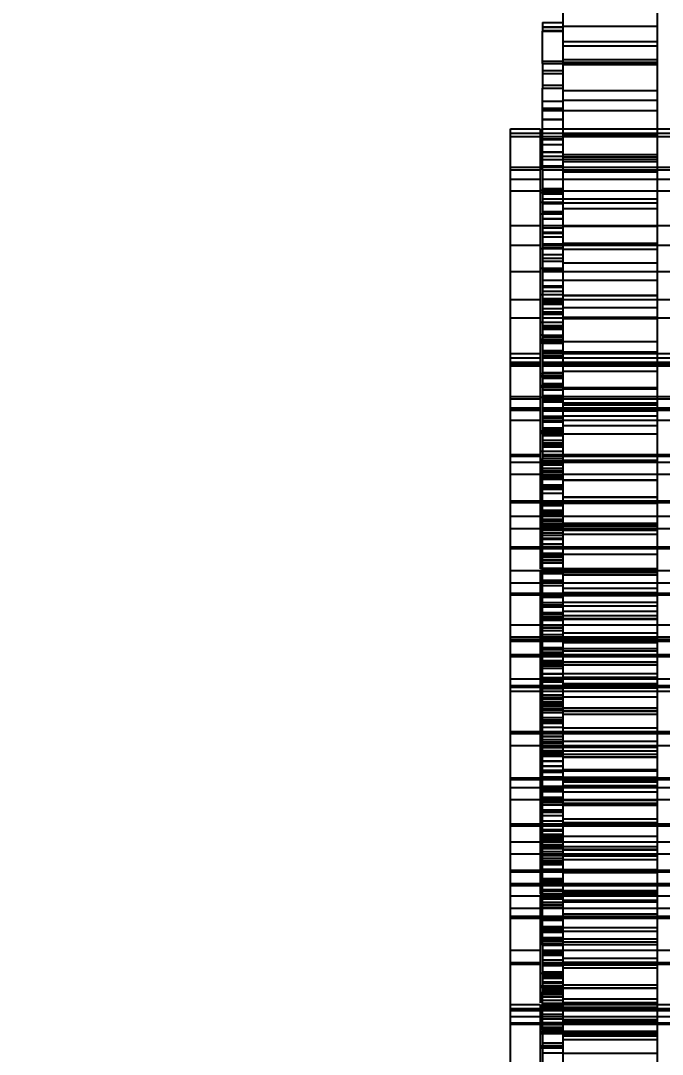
# Model space of a CAD drawing. Header units: metres. Extents: x 0 to 63075, y 0 to 44550.
# Drawn here: x 39104.87 to 39115.19, y 16368.1 to 16384.73 of the extents above; entities that cross this region are included whole.
import ezdxf

# ---------------------------------------------------------------- set-up
doc = ezdxf.new("R2010")
doc.units = ezdxf.units.M
doc.header["$LTSCALE"] = 75
doc.linetypes.add('HIDDEN2', pattern=[4.7625, 3.175, -1.5875])
doc.layers.add('SDM', color=7, linetype='Continuous')
doc.layers.add('ST1', color=7, linetype='HIDDEN2')
doc.styles.add('ROMANS', font='ROMANS.SHX')
doc.dimstyles.new('75___1-75', dxfattribs={"dimscale": 75, "dimtxt": 2.5, "dimasz": 2, "dimexe": 1.5, "dimexo": 1, "dimgap": 0.5, "dimtad": 1, "dimdec": 0, "dimzin": 12, "dimtxsty": 'ROMANS', "dimcen": 0, "dimclrd": 256, "dimclre": 256, "dimclrt": 3, "dimazin": 3, "dimtfac": 1, "dimtdec": 0, "dimtmove": 0, "dimatfit": 0, "dimfxl": 1, "dimlwd": -1, "dimlwe": -1, "dimarcsym": 0})

# ---------------------------------------------------------------- blocks, each defined once
blk = doc.blocks.new('*D36')
at = {"layer": 'Defpoints', "color": 0, "transparency": 16777216}
for p in [(35489.466, 16728.439), (39220.756, 16728.439), (39078.518, 16285.374)]:
    blk.add_point(p, dxfattribs=at)
at = {"layer": 'SDM', "transparency": 16777216}
for p, q in [((35489.466, 16878.439), (35489.466, 17585.582)), ((39145.756, 16728.439), (35376.966, 16728.439)), ((35489.466, 16285.374), (35489.466, 16728.439)), ((39003.518, 16285.374), (35376.966, 16285.374)), ((35489.466, 16135.374), (35489.466, 15985.374))]:
    blk.add_line(p, q, dxfattribs=at)
for points in [[(35464.466, 16878.439), (35514.466, 16878.439), (35489.466, 16728.439)], [(35464.466, 16135.374), (35514.466, 16135.374), (35489.466, 16285.374)]]:
    blk.add_solid(points, dxfattribs=at)
at = {"layer": 'SDM', "color": 3, "transparency": 16777216, "insert": (35358.216, 17307.01), "char_height": 187.5, "attachment_point": 5, "rotation": 90, "style": 'ROMANS'}
blk.add_mtext('443', dxfattribs=at)
blk = doc.blocks.new('A$C542b401d')
at = {"layer": 'ST1'}
for p, q in [((308.637, 1443.914), (308.637, 1449.942)), ((310.157, 1443.914), (310.157, 1449.942)), ((308.637, 1444.492), (310.157, 1444.492)), ((310.489, 1444.557), (310.157, 1444.557)), ((310.489, 1444.488), (310.157, 1444.488)), ((310.489, 1444.482), (310.157, 1444.482)), ((310.489, 1444.557), (310.489, 1444.431)), ((310.489, 1444.431), (310.157, 1444.431)), ((310.489, 1444.422), (310.157, 1444.422)), ((310.489, 1444.431), (310.489, 1444.422)), ((310.489, 1443.899), (310.489, 1444.422)), ((310.157, 1444.253), (308.637, 1444.253)), ((310.157, 1444.182), (308.637, 1444.182)), ((308.637, 1434.456), (308.637, 1443.959)), ((308.637, 1443.959), (310.157, 1443.959)), ((310.157, 1434.456), (310.157, 1443.959)), ((310.489, 1443.938), (310.157, 1443.938)), ((308.637, 1443.914), (310.157, 1443.914)), ((310.157, 1443.901), (308.637, 1443.901)), ((310.157, 1443.886), (308.637, 1443.886)), ((310.157, 1443.882), (308.637, 1443.882)), ((310.489, 1443.899), (310.157, 1443.899)), ((310.157, 1443.78), (310.489, 1443.78)), ((310.489, 1443.899), (310.489, 1443.501)), ((310.489, 1443.739), (310.157, 1443.739)), ((310.157, 1443.465), (308.637, 1443.465)), ((310.489, 1443.55), (310.157, 1443.55)), ((310.489, 1443.501), (310.157, 1443.501)), ((310.489, 1442.192), (310.489, 1443.501)), ((310.157, 1443.31), (308.637, 1443.31)), ((310.157, 1443.289), (310.489, 1443.289)), ((310.157, 1443.143), (308.637, 1443.143)), ((308.637, 1443.136), (310.157, 1443.136)), ((310.489, 1443.181), (310.157, 1443.181)), ((310.157, 1443.148), (310.489, 1443.148)), ((310.489, 1443.145), (310.157, 1443.145)), ((310.489, 1443.003), (310.157, 1443.003)), ((310.489, 1442.997), (310.157, 1442.997)), ((310.157, 1442.85), (295.658, 1442.85)), ((310.157, 1442.781), (295.658, 1442.781)), ((310.489, 1442.85), (308.637, 1442.85)), ((310.489, 1442.781), (308.637, 1442.781)), ((310.526, 1442.85), (310.526, 1442.724)), ((311, 1442.85), (310.526, 1442.85)), ((311, 1442.781), (310.526, 1442.781)), ((311, 1442.724), (311, 1442.85)), ((310.157, 1442.724), (295.658, 1442.724)), ((310.157, 1442.768), (308.637, 1442.768)), ((308.637, 1442.748), (310.157, 1442.748)), ((310.489, 1442.724), (308.637, 1442.724)), ((310.489, 1442.686), (310.157, 1442.686)), ((310.489, 1442.678), (310.157, 1442.678)), ((310.526, 1442.724), (310.526, 1442.192)), ((311, 1442.724), (310.526, 1442.724)), ((311, 1442.192), (311, 1442.724)), ((310.489, 1442.598), (310.157, 1442.598)), ((310.489, 1442.481), (310.157, 1442.481)), ((310.489, 1442.474), (310.157, 1442.474)), ((310.526, 1442.481), (310.489, 1442.481)), ((310.157, 1442.438), (308.637, 1442.438)), ((310.157, 1442.401), (308.637, 1442.401)), ((310.157, 1442.397), (308.637, 1442.397)), ((310.157, 1442.36), (308.637, 1442.36)), ((310.157, 1442.326), (308.637, 1442.326)), ((310.526, 1442.412), (310.157, 1442.412)), ((310.526, 1442.355), (310.157, 1442.355)), ((310.157, 1442.231), (295.658, 1442.231)), ((310.157, 1442.192), (295.658, 1442.192)), ((310.489, 1442.231), (308.637, 1442.231)), ((310.157, 1442.192), (308.637, 1442.192)), ((310.157, 1442.157), (308.637, 1442.157)), ((310.489, 1442.254), (310.157, 1442.254)), ((310.489, 1442.192), (310.157, 1442.192)), ((310.489, 1442.192), (310.489, 1441.171)), ((311, 1442.231), (310.526, 1442.231)), ((310.526, 1442.192), (310.526, 1438.502)), ((311, 1442.192), (310.526, 1442.192)), ((311, 1441.484), (311, 1442.192)), ((310.157, 1442.038), (295.658, 1442.038)), ((310.489, 1442.038), (308.637, 1442.038)), ((311, 1442.038), (310.526, 1442.038)), ((310.157, 1441.851), (295.658, 1441.851)), ((310.489, 1441.851), (308.637, 1441.851)), ((310.489, 1441.89), (310.157, 1441.89)), ((310.526, 1441.862), (310.157, 1441.862)), ((310.526, 1441.823), (310.157, 1441.823)), ((310.489, 1441.806), (310.157, 1441.806)), ((310.157, 1441.804), (310.489, 1441.804)), ((311, 1441.851), (310.526, 1441.851)), ((310.157, 1441.721), (308.637, 1441.721)), ((310.157, 1441.658), (308.637, 1441.658)), ((308.637, 1441.651), (310.157, 1441.651)), ((310.489, 1441.724), (310.157, 1441.724)), ((310.526, 1441.669), (310.157, 1441.669)), ((310.489, 1441.65), (310.157, 1441.65)), ((310.157, 1441.566), (308.637, 1441.566)), ((310.489, 1441.518), (310.157, 1441.518)), ((310.489, 1441.512), (310.157, 1441.512)), ((310.526, 1441.482), (310.157, 1441.482)), ((311, 1438.502), (311, 1441.484)), ((310.157, 1441.296), (295.658, 1441.296)), ((310.489, 1441.296), (308.637, 1441.296)), ((310.157, 1441.283), (308.637, 1441.283)), ((310.157, 1441.404), (310.489, 1441.404)), ((310.489, 1441.403), (310.157, 1441.403)), ((311, 1441.296), (310.526, 1441.296)), ((310.489, 1441.257), (310.157, 1441.257)), ((310.157, 1441.182), (310.489, 1441.182)), ((310.489, 1441.176), (310.157, 1441.176)), ((310.489, 1441.171), (310.157, 1441.171)), ((310.489, 1441.113), (310.157, 1441.113)), ((310.489, 1441.176), (310.489, 1437.55)), ((310.157, 1440.979), (295.658, 1440.979)), ((308.637, 1441.004), (310.157, 1441.004)), ((310.489, 1440.979), (308.637, 1440.979)), ((310.489, 1441), (310.157, 1441)), ((310.489, 1440.989), (310.157, 1440.989)), ((311, 1440.979), (310.526, 1440.979)), ((310.157, 1440.916), (308.637, 1440.916)), ((310.157, 1440.912), (308.637, 1440.912)), ((310.489, 1440.942), (310.157, 1440.942)), ((310.489, 1440.934), (310.157, 1440.934)), ((310.526, 1440.927), (310.157, 1440.927)), ((310.489, 1440.828), (310.157, 1440.828)), ((310.157, 1440.694), (308.637, 1440.694)), ((310.489, 1440.769), (310.157, 1440.769)), ((310.157, 1440.714), (310.489, 1440.714)), ((310.157, 1440.553), (295.658, 1440.553)), ((310.489, 1440.553), (308.637, 1440.553)), ((310.526, 1440.61), (310.157, 1440.61)), ((310.157, 1440.581), (310.489, 1440.581)), ((311, 1440.553), (310.526, 1440.553)), ((310.157, 1440.413), (308.637, 1440.413)), ((310.489, 1440.415), (310.157, 1440.415)), ((310.157, 1440.319), (310.489, 1440.319)), ((310.489, 1440.304), (310.157, 1440.304)), ((310.157, 1440.173), (308.637, 1440.173)), ((308.637, 1440.166), (310.157, 1440.166)), ((310.489, 1440.239), (310.157, 1440.239)), ((310.526, 1440.184), (310.157, 1440.184)), ((310.489, 1440.12), (310.157, 1440.12)), ((310.157, 1440.107), (295.658, 1440.107)), ((310.489, 1440.107), (308.637, 1440.107)), ((310.157, 1439.977), (308.637, 1439.977)), ((310.489, 1440.083), (310.157, 1440.083)), ((310.489, 1440.062), (310.157, 1440.062)), ((310.489, 1440.046), (310.157, 1440.046)), ((310.489, 1440.033), (310.157, 1440.033)), ((310.489, 1440.027), (310.157, 1440.027)), ((310.489, 1439.958), (310.157, 1439.958)), ((311, 1440.107), (310.526, 1440.107)), ((310.157, 1439.811), (295.658, 1439.811)), ((310.157, 1439.822), (308.637, 1439.822)), ((310.489, 1439.811), (308.637, 1439.811)), ((310.157, 1439.798), (308.637, 1439.798)), ((310.489, 1439.906), (310.157, 1439.906)), ((310.489, 1439.885), (310.157, 1439.885)), ((310.489, 1439.867), (310.157, 1439.867)), ((311, 1439.811), (310.526, 1439.811)), ((310.526, 1439.738), (310.157, 1439.738)), ((310.489, 1439.686), (310.157, 1439.686)), ((310.157, 1439.66), (310.489, 1439.66)), ((310.489, 1439.659), (310.157, 1439.659)), ((310.489, 1439.651), (310.157, 1439.651)), ((310.489, 1439.628), (310.157, 1439.628)), ((310.489, 1439.529), (310.157, 1439.529)), ((310.489, 1439.527), (310.157, 1439.527)), ((310.489, 1439.513), (310.157, 1439.513)), ((310.489, 1439.504), (310.157, 1439.504)), ((310.157, 1439.46), (310.526, 1439.46)), ((310.489, 1439.529), (310.526, 1439.529)), ((310.157, 1439.431), (308.637, 1439.431)), ((310.157, 1439.427), (308.637, 1439.427)), ((310.526, 1439.442), (310.157, 1439.442)), ((310.489, 1439.405), (310.157, 1439.405)), ((310.157, 1439.403), (310.526, 1439.403)), ((310.489, 1439.284), (310.157, 1439.284)), ((310.157, 1439.235), (295.658, 1439.235)), ((295.658, 1439.16), (310.157, 1439.16)), ((308.637, 1439.259), (310.157, 1439.259)), ((310.489, 1439.235), (308.637, 1439.235)), ((308.637, 1439.16), (310.489, 1439.16)), ((310.489, 1439.256), (310.157, 1439.256)), ((310.489, 1439.235), (310.157, 1439.235)), ((310.157, 1439.229), (310.489, 1439.229)), ((310.489, 1439.198), (310.157, 1439.198)), ((310.489, 1439.19), (310.157, 1439.19)), ((311, 1439.235), (310.526, 1439.235)), ((310.526, 1439.16), (311, 1439.16)), ((295.658, 1439.091), (310.157, 1439.091)), ((310.157, 1439.068), (295.658, 1439.068)), ((295.658, 1439.034), (310.157, 1439.034)), ((308.637, 1439.091), (310.489, 1439.091)), ((310.489, 1439.068), (308.637, 1439.068)), ((308.637, 1439.034), (310.489, 1439.034)), ((310.157, 1438.95), (308.637, 1438.95)), ((310.526, 1439.091), (311, 1439.091)), ((311, 1439.068), (310.526, 1439.068)), ((310.526, 1439.034), (311, 1439.034)), ((310.489, 1438.93), (310.157, 1438.93)), ((310.157, 1438.91), (310.526, 1438.91)), ((310.157, 1438.871), (310.526, 1438.871)), ((310.526, 1438.866), (310.157, 1438.866)), ((310.157, 1438.837), (310.489, 1438.837)), ((310.157, 1438.834), (310.489, 1438.834)), ((310.157, 1438.688), (308.637, 1438.688)), ((308.637, 1438.681), (310.157, 1438.681)), ((310.157, 1438.668), (308.637, 1438.668)), ((310.489, 1438.754), (310.157, 1438.754)), ((310.157, 1438.717), (310.526, 1438.717)), ((310.526, 1438.699), (310.157, 1438.699)), ((310.489, 1438.691), (310.157, 1438.691)), ((310.489, 1438.653), (310.157, 1438.653)), ((295.658, 1438.541), (310.157, 1438.541)), ((295.658, 1438.502), (310.157, 1438.502)), ((308.637, 1438.541), (310.489, 1438.541)), ((308.637, 1438.502), (310.489, 1438.502)), ((310.489, 1438.559), (310.157, 1438.559)), ((310.489, 1438.548), (310.157, 1438.548)), ((310.489, 1438.542), (310.157, 1438.542)), ((310.157, 1438.53), (310.526, 1438.53)), ((310.489, 1438.473), (310.157, 1438.473)), ((310.489, 1438.458), (310.157, 1438.458)), ((310.526, 1438.541), (311, 1438.541)), ((310.526, 1438.502), (310.526, 1438.363)), ((310.526, 1438.502), (311, 1438.502)), ((311, 1438.363), (311, 1438.502)), ((310.157, 1438.363), (295.658, 1438.363)), ((295.658, 1438.348), (310.157, 1438.348)), ((310.157, 1438.326), (295.658, 1438.326)), ((310.157, 1438.443), (308.637, 1438.443)), ((310.157, 1438.413), (308.637, 1438.413)), ((310.489, 1438.363), (308.637, 1438.363)), ((308.637, 1438.348), (310.489, 1438.348)), ((310.489, 1438.326), (308.637, 1438.326)), ((310.157, 1438.313), (308.637, 1438.313)), ((310.489, 1438.317), (310.157, 1438.317)), ((310.489, 1438.312), (310.157, 1438.312)), ((310.526, 1438.363), (310.526, 1437.491)), ((311, 1438.363), (310.526, 1438.363)), ((310.526, 1438.348), (311, 1438.348)), ((311, 1438.326), (310.526, 1438.326)), ((311, 1437.491), (311, 1438.363)), ((295.658, 1438.161), (310.157, 1438.161)), ((310.157, 1438.232), (308.637, 1438.232)), ((308.637, 1438.161), (310.489, 1438.161)), ((310.489, 1438.23), (310.157, 1438.23)), ((310.489, 1438.201), (310.157, 1438.201)), ((310.489, 1438.166), (310.157, 1438.166)), ((310.489, 1438.162), (310.157, 1438.162)), ((310.489, 1438.143), (310.157, 1438.143)), ((310.489, 1438.14), (310.157, 1438.14)), ((310.526, 1438.161), (311, 1438.161)), ((310.157, 1438.077), (308.637, 1438.077)), ((310.489, 1438.042), (310.157, 1438.042)), ((310.489, 1438.019), (310.157, 1438.019)), ((310.526, 1437.994), (310.157, 1437.994)), ((310.157, 1437.975), (310.526, 1437.975)), ((310.526, 1437.957), (310.157, 1437.957)), ((310.157, 1437.946), (308.637, 1437.946)), ((310.157, 1437.942), (308.637, 1437.942)), ((310.489, 1437.92), (310.157, 1437.92)), ((310.157, 1437.916), (310.489, 1437.916)), ((310.489, 1437.915), (310.157, 1437.915)), ((310.489, 1437.84), (310.157, 1437.84)), ((310.489, 1437.799), (310.157, 1437.799)), ((310.489, 1437.769), (310.157, 1437.769)), ((310.157, 1437.744), (310.489, 1437.744)), ((310.489, 1437.737), (310.157, 1437.737)), ((310.157, 1437.658), (310.526, 1437.658)), ((295.658, 1437.606), (310.157, 1437.606)), ((310.157, 1437.583), (295.658, 1437.583)), ((310.157, 1437.491), (295.658, 1437.491)), ((308.637, 1437.606), (310.489, 1437.606)), ((310.489, 1437.583), (308.637, 1437.583)), ((308.637, 1437.515), (310.157, 1437.515)), ((310.489, 1437.491), (308.637, 1437.491)), ((310.489, 1437.59), (310.157, 1437.59)), ((310.489, 1437.55), (310.157, 1437.55)), ((310.489, 1437.512), (310.157, 1437.512)), ((310.489, 1437.491), (310.157, 1437.491)), ((310.489, 1437.454), (310.157, 1437.454)), ((310.489, 1437.453), (310.157, 1437.453)), ((310.489, 1429.724), (310.489, 1437.55)), ((310.526, 1437.606), (311, 1437.606)), ((311, 1437.583), (310.526, 1437.583)), ((310.526, 1437.491), (310.526, 1436.619)), ((311, 1437.491), (310.526, 1437.491)), ((311, 1436.589), (311, 1437.491)), ((295.658, 1437.289), (310.157, 1437.289)), ((308.637, 1437.289), (310.489, 1437.289)), ((310.489, 1437.445), (310.157, 1437.445)), ((310.489, 1437.445), (310.157, 1437.445)), ((310.489, 1437.39), (310.157, 1437.39)), ((310.157, 1437.349), (310.489, 1437.349)), ((310.489, 1437.335), (310.157, 1437.335)), ((310.526, 1437.289), (311, 1437.289)), ((310.157, 1437.205), (308.637, 1437.205)), ((310.157, 1437.203), (308.637, 1437.203)), ((308.637, 1437.196), (310.157, 1437.196)), ((310.489, 1437.269), (310.157, 1437.269)), ((310.157, 1437.232), (310.526, 1437.232)), ((310.526, 1437.214), (310.157, 1437.214)), ((310.526, 1437.122), (310.157, 1437.122)), ((310.157, 1437.093), (310.489, 1437.093)), ((310.489, 1437.063), (310.157, 1437.063)), ((310.489, 1437.057), (310.157, 1437.057)), ((310.489, 1436.988), (310.157, 1436.988)), ((295.658, 1436.863), (310.157, 1436.863)), ((310.157, 1436.841), (295.658, 1436.841)), ((310.157, 1436.932), (308.637, 1436.932)), ((310.157, 1436.924), (308.637, 1436.924)), ((308.637, 1436.863), (310.489, 1436.863)), ((310.489, 1436.841), (308.637, 1436.841)), ((310.157, 1436.828), (308.637, 1436.828)), ((310.489, 1436.815), (310.157, 1436.815)), ((310.526, 1436.863), (311, 1436.863)), ((311, 1436.841), (310.526, 1436.841)), ((310.157, 1436.786), (310.526, 1436.786)), ((310.489, 1436.716), (310.157, 1436.716)), ((310.489, 1436.714), (310.157, 1436.714)), ((310.489, 1436.681), (310.157, 1436.681)), ((310.489, 1436.658), (310.157, 1436.658)), ((310.489, 1436.647), (310.157, 1436.647)), ((310.157, 1436.641), (310.489, 1436.641)), ((310.157, 1436.619), (295.658, 1436.619)), ((310.489, 1436.619), (308.637, 1436.619)), ((310.157, 1436.508), (308.637, 1436.508)), ((310.157, 1436.488), (308.637, 1436.488)), ((310.157, 1436.461), (308.637, 1436.461)), ((310.157, 1436.457), (308.637, 1436.457)), ((310.489, 1436.573), (310.157, 1436.573)), ((310.489, 1436.568), (310.157, 1436.568)), ((310.489, 1436.557), (310.157, 1436.557)), ((310.489, 1436.534), (310.157, 1436.534)), ((310.157, 1436.49), (310.526, 1436.49)), ((310.526, 1436.472), (310.157, 1436.472)), ((310.489, 1436.463), (310.157, 1436.463)), ((310.526, 1436.619), (310.526, 1435.773)), ((311, 1436.619), (310.526, 1436.619)), ((311, 1435.747), (311, 1436.619)), ((295.658, 1436.417), (310.157, 1436.417)), ((308.637, 1436.417), (310.489, 1436.417)), ((310.157, 1436.393), (308.637, 1436.393)), ((310.157, 1436.333), (308.637, 1436.333)), ((310.157, 1436.454), (310.489, 1436.454)), ((310.489, 1436.435), (310.157, 1436.435)), ((310.489, 1436.417), (310.157, 1436.417)), ((310.489, 1436.396), (310.157, 1436.396)), ((310.489, 1436.355), (310.157, 1436.355)), ((310.489, 1436.314), (310.157, 1436.314)), ((310.526, 1436.417), (311, 1436.417)), ((310.157, 1436.259), (310.489, 1436.259)), ((310.526, 1436.25), (310.157, 1436.25)), ((310.157, 1436.172), (310.489, 1436.172)), ((310.489, 1436.17), (310.157, 1436.17)), ((295.658, 1436.121), (310.157, 1436.121)), ((310.157, 1436.098), (295.658, 1436.098)), ((308.637, 1436.121), (310.489, 1436.121)), ((310.489, 1436.098), (308.637, 1436.098)), ((310.157, 1436.008), (308.637, 1436.008)), ((310.489, 1436.024), (310.157, 1436.024)), ((310.489, 1435.992), (310.157, 1435.992)), ((310.489, 1435.96), (310.157, 1435.96)), ((310.526, 1436.121), (311, 1436.121)), ((311, 1436.098), (310.526, 1436.098)), ((310.157, 1435.914), (310.526, 1435.914)), ((310.489, 1435.905), (310.157, 1435.905)), ((310.157, 1435.864), (310.489, 1435.864)), ((310.157, 1435.747), (295.658, 1435.747)), ((308.637, 1435.771), (310.157, 1435.771)), ((310.157, 1435.762), (308.637, 1435.762)), ((310.489, 1435.747), (308.637, 1435.747)), ((310.157, 1435.718), (308.637, 1435.718)), ((308.637, 1435.711), (310.157, 1435.711)), ((310.157, 1435.676), (308.637, 1435.676)), ((310.489, 1435.784), (310.157, 1435.784)), ((310.489, 1435.768), (310.157, 1435.768)), ((310.489, 1435.747), (310.157, 1435.747)), ((310.157, 1435.747), (310.526, 1435.747)), ((310.526, 1435.729), (310.157, 1435.729)), ((310.489, 1435.709), (310.157, 1435.709)), ((310.489, 1435.701), (310.157, 1435.701)), ((310.526, 1435.747), (310.526, 1434.875)), ((311, 1435.747), (310.526, 1435.747)), ((311, 1434.875), (311, 1435.747)), ((295.658, 1435.545), (310.157, 1435.545)), ((308.637, 1435.545), (310.489, 1435.545)), ((310.157, 1435.461), (308.637, 1435.461)), ((310.489, 1435.591), (310.157, 1435.591)), ((310.489, 1435.578), (310.157, 1435.578)), ((310.489, 1435.572), (310.157, 1435.572)), ((310.489, 1435.503), (310.157, 1435.503)), ((310.526, 1435.545), (311, 1435.545)), ((295.658, 1435.378), (310.157, 1435.378)), ((310.157, 1435.356), (295.658, 1435.356)), ((310.157, 1435.391), (308.637, 1435.391)), ((308.637, 1435.378), (310.489, 1435.378)), ((310.489, 1435.356), (308.637, 1435.356)), ((310.157, 1435.343), (308.637, 1435.343)), ((310.526, 1435.378), (310.157, 1435.378)), ((310.157, 1435.349), (310.489, 1435.349)), ((310.489, 1435.347), (310.157, 1435.347)), ((310.489, 1435.318), (310.157, 1435.318)), ((310.526, 1435.378), (311, 1435.378)), ((311, 1435.356), (310.526, 1435.356)), ((310.157, 1435.24), (308.637, 1435.24)), ((310.157, 1435.18), (308.637, 1435.18)), ((310.489, 1435.231), (310.157, 1435.231)), ((310.489, 1435.196), (310.157, 1435.196)), ((310.489, 1435.173), (310.157, 1435.173)), ((310.489, 1435.162), (310.157, 1435.162)), ((310.157, 1435.156), (310.489, 1435.156)), ((308.637, 1435.085), (310.157, 1435.085)), ((310.157, 1435.023), (308.637, 1435.023)), ((308.637, 1435.016), (310.157, 1435.016)), ((310.157, 1434.976), (308.637, 1434.976)), ((310.157, 1434.972), (308.637, 1434.972)), ((310.489, 1435.072), (310.157, 1435.072)), ((310.489, 1435.071), (310.157, 1435.071)), ((310.489, 1435.049), (310.157, 1435.049)), ((310.157, 1435.042), (310.526, 1435.042)), ((310.157, 1435.005), (310.526, 1435.005)), ((310.526, 1434.987), (310.157, 1434.987)), ((310.489, 1434.969), (310.157, 1434.969)), ((310.157, 1434.875), (295.658, 1434.875)), ((308.637, 1434.959), (310.157, 1434.959)), ((310.489, 1434.875), (308.637, 1434.875)), ((310.489, 1434.95), (310.157, 1434.95)), ((310.489, 1434.87), (310.157, 1434.87)), ((310.489, 1434.829), (310.157, 1434.829)), ((310.489, 1434.829), (310.157, 1434.829)), ((310.489, 1434.824), (310.157, 1434.824)), ((310.526, 1434.875), (310.526, 1434.366)), ((311, 1434.875), (310.526, 1434.875)), ((311, 1434.361), (311, 1434.875)), ((295.658, 1434.673), (310.157, 1434.673)), ((295.658, 1434.636), (310.157, 1434.636)), ((310.157, 1434.744), (308.637, 1434.744)), ((308.637, 1434.673), (310.489, 1434.673)), ((310.157, 1434.649), (308.637, 1434.649)), ((308.637, 1434.636), (310.489, 1434.636)), ((310.157, 1434.774), (310.489, 1434.774)), ((310.489, 1434.719), (310.157, 1434.719)), ((310.157, 1434.71), (310.489, 1434.71)), ((310.489, 1434.673), (310.157, 1434.673)), ((310.489, 1434.652), (310.157, 1434.652)), ((310.526, 1434.673), (311, 1434.673)), ((310.526, 1434.636), (311, 1434.636)), ((310.157, 1434.613), (295.658, 1434.613)), ((310.489, 1434.613), (308.637, 1434.613)), ((310.157, 1434.589), (308.637, 1434.589)), ((310.157, 1434.494), (308.637, 1434.494)), ((310.526, 1434.506), (310.157, 1434.506)), ((310.489, 1434.475), (310.157, 1434.475)), ((311, 1434.613), (310.526, 1434.613)), ((310.157, 1434.396), (295.658, 1434.396)), ((310.157, 1434.366), (295.658, 1434.366)), ((310.157, 1434.456), (308.637, 1434.456)), ((308.637, 1430.542), (308.637, 1434.456)), ((310.489, 1434.396), (308.637, 1434.396)), ((310.489, 1434.366), (308.637, 1434.366)), ((310.157, 1430.542), (310.157, 1434.456)), ((310.157, 1434.427), (310.489, 1434.427)), ((310.489, 1434.426), (310.157, 1434.426)), ((310.489, 1434.42), (310.157, 1434.42)), ((310.157, 1434.379), (310.489, 1434.379)), ((310.489, 1434.299), (310.157, 1434.299)), ((311, 1434.396), (310.526, 1434.396)), ((310.526, 1434.366), (310.526, 1430.676)), ((311, 1434.366), (310.526, 1434.366)), ((311, 1433.658), (311, 1434.366)), ((310.157, 1434.277), (308.637, 1434.277)), ((308.637, 1434.273), (310.157, 1434.273)), ((310.157, 1434.233), (308.637, 1434.233)), ((308.637, 1434.226), (310.157, 1434.226)), ((310.489, 1434.28), (310.157, 1434.28)), ((310.157, 1434.262), (310.526, 1434.262)), ((310.489, 1434.248), (310.157, 1434.248)), ((310.489, 1434.246), (310.157, 1434.246)), ((310.526, 1434.244), (310.157, 1434.244)), ((310.489, 1434.215), (310.157, 1434.215)), ((310.157, 1434.17), (310.526, 1434.17)), ((310.157, 1434.002), (295.658, 1434.002)), ((308.637, 1434.086), (310.157, 1434.086)), ((308.637, 1434.027), (310.157, 1434.027)), ((310.489, 1434.002), (308.637, 1434.002)), ((310.489, 1434.093), (310.157, 1434.093)), ((310.489, 1434.087), (310.157, 1434.087)), ((310.526, 1434.027), (310.157, 1434.027)), ((310.489, 1434.023), (310.157, 1434.023)), ((310.489, 1434.018), (310.157, 1434.018)), ((310.489, 1434.002), (310.157, 1434.002)), ((310.526, 1433.997), (310.157, 1433.997)), ((310.489, 1433.965), (310.157, 1433.965)), ((311, 1434.002), (310.526, 1434.002)), ((295.658, 1433.893), (310.157, 1433.893)), ((310.157, 1433.871), (295.658, 1433.871)), ((295.658, 1433.801), (310.157, 1433.801)), ((310.157, 1433.932), (308.637, 1433.932)), ((310.157, 1433.906), (308.637, 1433.906)), ((308.637, 1433.893), (310.489, 1433.893)), ((310.489, 1433.871), (308.637, 1433.871)), ((310.157, 1433.858), (308.637, 1433.858)), ((308.637, 1433.801), (310.489, 1433.801)), ((310.489, 1433.957), (310.157, 1433.957)), ((310.489, 1433.847), (310.157, 1433.847)), ((310.526, 1433.893), (311, 1433.893)), ((311, 1433.871), (310.526, 1433.871)), ((310.526, 1433.801), (311, 1433.801)), ((310.157, 1433.717), (308.637, 1433.717)), ((310.489, 1433.746), (310.157, 1433.746)), ((310.489, 1433.711), (310.157, 1433.711)), ((310.489, 1433.688), (310.157, 1433.688)), ((310.489, 1433.677), (310.157, 1433.677)), ((310.157, 1433.671), (310.489, 1433.671)), ((310.526, 1433.633), (310.157, 1433.633)), ((311, 1430.676), (311, 1433.658)), ((310.157, 1433.538), (308.637, 1433.538)), ((308.637, 1433.531), (310.157, 1433.531)), ((310.157, 1433.495), (308.637, 1433.495)), ((310.157, 1433.491), (308.637, 1433.491)), ((310.157, 1433.487), (308.637, 1433.487)), ((310.157, 1433.604), (310.489, 1433.604)), ((310.489, 1433.587), (310.157, 1433.587)), ((310.489, 1433.564), (310.157, 1433.564)), ((310.157, 1433.52), (310.526, 1433.52)), ((310.526, 1433.502), (310.157, 1433.502)), ((310.489, 1433.465), (310.157, 1433.465)), ((310.157, 1433.436), (308.637, 1433.436)), ((310.489, 1433.385), (310.157, 1433.385)), ((310.489, 1433.344), (310.157, 1433.344)), ((310.489, 1433.327), (310.157, 1433.327)), ((310.157, 1433.298), (310.526, 1433.298)), ((295.658, 1433.151), (310.157, 1433.151)), ((308.637, 1433.214), (310.157, 1433.214)), ((308.637, 1433.151), (310.489, 1433.151)), ((310.157, 1433.289), (310.489, 1433.289)), ((310.489, 1433.225), (310.157, 1433.225)), ((310.526, 1433.151), (311, 1433.151)), ((310.157, 1433.13), (295.658, 1433.13)), ((310.157, 1433.128), (295.658, 1433.128)), ((310.489, 1433.13), (308.637, 1433.13)), ((310.489, 1433.128), (308.637, 1433.128)), ((310.157, 1433), (308.637, 1433)), ((310.489, 1433.085), (310.157, 1433.085)), ((310.489, 1433.079), (310.157, 1433.079)), ((310.489, 1433.03), (310.157, 1433.03)), ((310.489, 1432.99), (310.157, 1432.99)), ((310.489, 1432.974), (310.157, 1432.974)), ((310.157, 1432.966), (310.489, 1432.966)), ((311, 1433.13), (310.526, 1433.13)), ((311, 1433.128), (310.526, 1433.128)), ((295.658, 1432.929), (310.157, 1432.929)), ((308.637, 1432.929), (310.489, 1432.929)), ((310.157, 1432.904), (308.637, 1432.904)), ((310.157, 1432.845), (308.637, 1432.845)), ((310.489, 1432.935), (310.157, 1432.935)), ((310.489, 1432.929), (310.157, 1432.929)), ((310.489, 1432.908), (310.157, 1432.908)), ((310.157, 1432.894), (310.489, 1432.894)), ((310.489, 1432.854), (310.157, 1432.854)), ((310.489, 1432.822), (310.157, 1432.822)), ((310.489, 1432.814), (310.157, 1432.814)), ((310.526, 1432.929), (311, 1432.929)), ((310.157, 1432.792), (308.637, 1432.792)), ((308.637, 1432.788), (310.157, 1432.788)), ((310.157, 1432.748), (308.637, 1432.748)), ((308.637, 1432.741), (310.157, 1432.741)), ((310.157, 1432.777), (310.526, 1432.777)), ((310.526, 1432.761), (310.157, 1432.761)), ((310.526, 1432.759), (310.157, 1432.759)), ((310.157, 1432.683), (310.489, 1432.683)), ((310.489, 1432.682), (310.157, 1432.682)), ((310.157, 1432.548), (308.637, 1432.548)), ((310.157, 1432.526), (308.637, 1432.526)), ((310.489, 1432.608), (310.157, 1432.608)), ((310.489, 1432.602), (310.157, 1432.602)), ((310.489, 1432.536), (310.157, 1432.536)), ((310.489, 1432.533), (310.157, 1432.533)), ((310.489, 1432.504), (310.157, 1432.504)), ((295.658, 1432.408), (310.157, 1432.408)), ((310.157, 1432.386), (295.658, 1432.386)), ((310.157, 1432.421), (308.637, 1432.421)), ((308.637, 1432.408), (310.489, 1432.408)), ((310.489, 1432.386), (308.637, 1432.386)), ((310.157, 1432.373), (308.637, 1432.373)), ((308.637, 1432.342), (310.157, 1432.342)), ((310.157, 1432.426), (310.526, 1432.426)), ((310.526, 1432.408), (311, 1432.408)), ((311, 1432.386), (310.526, 1432.386)), ((310.157, 1432.258), (295.658, 1432.258)), ((308.637, 1432.283), (310.157, 1432.283)), ((310.489, 1432.258), (308.637, 1432.258)), ((310.157, 1432.187), (308.637, 1432.187)), ((310.489, 1432.279), (310.157, 1432.279)), ((310.489, 1432.261), (310.157, 1432.261)), ((310.489, 1432.258), (310.157, 1432.258)), ((310.489, 1432.226), (310.157, 1432.226)), ((310.489, 1432.221), (310.157, 1432.221)), ((310.489, 1432.213), (310.157, 1432.213)), ((310.489, 1432.203), (310.157, 1432.203)), ((310.489, 1432.192), (310.157, 1432.192)), ((310.157, 1432.186), (310.489, 1432.186)), ((311, 1432.258), (310.526, 1432.258)), ((295.658, 1432.057), (310.157, 1432.057)), ((308.637, 1432.057), (310.489, 1432.057)), ((310.157, 1432.053), (308.637, 1432.053)), ((308.637, 1432.046), (310.157, 1432.046)), ((310.157, 1432.006), (308.637, 1432.006)), ((310.157, 1432.002), (308.637, 1432.002)), ((310.157, 1431.973), (308.637, 1431.973)), ((310.489, 1432.102), (310.157, 1432.102)), ((310.489, 1432.102), (310.157, 1432.102)), ((310.489, 1432.079), (310.157, 1432.079)), ((310.157, 1432.035), (310.526, 1432.035)), ((310.526, 1432.017), (310.157, 1432.017)), ((310.489, 1431.98), (310.157, 1431.98)), ((310.526, 1432.057), (311, 1432.057)), ((310.489, 1431.9), (310.157, 1431.9)), ((310.526, 1431.889), (310.157, 1431.889)), ((310.157, 1431.86), (310.489, 1431.86)), ((310.489, 1431.859), (310.157, 1431.859)), ((310.157, 1431.804), (310.489, 1431.804)), ((295.658, 1431.666), (310.157, 1431.666)), ((310.157, 1431.643), (295.658, 1431.643)), ((310.157, 1431.751), (308.637, 1431.751)), ((310.157, 1431.692), (308.637, 1431.692)), ((308.637, 1431.666), (310.489, 1431.666)), ((310.489, 1431.643), (308.637, 1431.643)), ((310.489, 1431.72), (310.157, 1431.72)), ((310.526, 1431.666), (311, 1431.666)), ((311, 1431.643), (310.526, 1431.643)), ((308.637, 1431.47), (310.157, 1431.47)), ((310.489, 1431.583), (310.157, 1431.583)), ((310.157, 1431.554), (310.526, 1431.554)), ((310.489, 1431.505), (310.157, 1431.505)), ((310.489, 1431.481), (310.157, 1431.481)), ((310.157, 1431.386), (295.658, 1431.386)), ((310.489, 1431.386), (308.637, 1431.386)), ((310.157, 1431.307), (308.637, 1431.307)), ((308.637, 1431.303), (310.157, 1431.303)), ((310.489, 1431.45), (310.157, 1431.45)), ((310.157, 1431.409), (310.489, 1431.409)), ((310.489, 1431.341), (310.157, 1431.341)), ((310.489, 1431.335), (310.157, 1431.335)), ((310.489, 1431.329), (310.157, 1431.329)), ((311, 1431.386), (310.526, 1431.386)), ((295.658, 1431.185), (310.157, 1431.185)), ((310.157, 1431.263), (308.637, 1431.263)), ((308.637, 1431.256), (310.157, 1431.256)), ((310.157, 1431.255), (308.637, 1431.255)), ((308.637, 1431.185), (310.489, 1431.185)), ((310.157, 1431.16), (308.637, 1431.16)), ((310.157, 1431.292), (310.526, 1431.292)), ((310.526, 1431.274), (310.157, 1431.274)), ((310.489, 1431.23), (310.157, 1431.23)), ((310.157, 1431.222), (310.489, 1431.222)), ((310.489, 1431.185), (310.157, 1431.185)), ((310.489, 1431.164), (310.157, 1431.164)), ((310.526, 1431.185), (311, 1431.185)), ((310.157, 1431.101), (308.637, 1431.101)), ((310.489, 1431.123), (310.157, 1431.123)), ((310.489, 1431.117), (310.157, 1431.117)), ((310.157, 1431.075), (310.526, 1431.075)), ((310.489, 1431.048), (310.157, 1431.048)), ((310.157, 1431.045), (310.526, 1431.045)), ((310.526, 1431.017), (310.157, 1431.017)), ((295.658, 1430.923), (310.157, 1430.923)), ((310.157, 1430.901), (295.658, 1430.901)), ((310.157, 1430.936), (308.637, 1430.936)), ((308.637, 1430.923), (310.489, 1430.923)), ((310.489, 1430.901), (308.637, 1430.901)), ((310.157, 1430.888), (308.637, 1430.888)), ((310.157, 1430.939), (310.489, 1430.939)), ((310.489, 1430.938), (310.157, 1430.938)), ((310.526, 1430.923), (311, 1430.923)), ((311, 1430.901), (310.526, 1430.901)), ((295.658, 1430.706), (310.157, 1430.706)), ((295.658, 1430.676), (310.157, 1430.676)), ((308.637, 1430.706), (310.157, 1430.706)), ((308.637, 1430.676), (310.489, 1430.676)), ((310.489, 1430.792), (310.157, 1430.792)), ((310.489, 1430.776), (310.157, 1430.776)), ((310.489, 1430.76), (310.157, 1430.76)), ((310.489, 1430.741), (310.157, 1430.741)), ((310.489, 1430.718), (310.157, 1430.718)), ((310.489, 1430.707), (310.157, 1430.707)), ((310.489, 1430.707), (310.157, 1430.707)), ((310.157, 1430.701), (310.489, 1430.701)), ((310.157, 1430.681), (310.526, 1430.681)), ((310.526, 1430.706), (311, 1430.706)), ((310.526, 1430.676), (310.526, 1430.54)), ((310.526, 1430.676), (311, 1430.676)), ((311, 1430.514), (311, 1430.676)), ((310.157, 1430.514), (295.658, 1430.514)), ((308.637, 1430.598), (310.157, 1430.598)), ((310.157, 1430.577), (308.637, 1430.577)), ((310.157, 1430.568), (308.637, 1430.568)), ((308.637, 1430.561), (310.157, 1430.561)), ((310.157, 1430.542), (308.637, 1430.542)), ((308.637, 1426.601), (308.637, 1430.542)), ((308.637, 1430.538), (310.157, 1430.538)), ((310.157, 1430.521), (308.637, 1430.521)), ((310.157, 1430.517), (308.637, 1430.517)), ((310.489, 1430.514), (308.637, 1430.514)), ((310.489, 1430.617), (310.157, 1430.617)), ((310.489, 1430.594), (310.157, 1430.594)), ((310.157, 1430.55), (310.526, 1430.55)), ((310.157, 1426.601), (310.157, 1430.542)), ((310.489, 1430.535), (310.157, 1430.535)), ((310.526, 1430.532), (310.157, 1430.532)), ((310.489, 1430.514), (310.157, 1430.514)), ((310.489, 1430.495), (310.157, 1430.495)), ((310.489, 1430.477), (310.157, 1430.477)), ((310.526, 1430.514), (310.526, 1429.642)), ((311, 1430.514), (310.526, 1430.514)), ((311, 1429.642), (311, 1430.514)), ((295.658, 1430.312), (310.157, 1430.312)), ((310.157, 1430.443), (308.637, 1430.443)), ((310.157, 1430.437), (308.637, 1430.437)), ((310.157, 1430.419), (308.637, 1430.419)), ((308.637, 1430.312), (310.489, 1430.312)), ((310.489, 1430.468), (310.157, 1430.468)), ((310.489, 1430.415), (310.157, 1430.415)), ((310.489, 1430.374), (310.157, 1430.374)), ((310.489, 1430.358), (310.157, 1430.358)), ((310.157, 1430.319), (310.489, 1430.319)), ((310.526, 1430.312), (311, 1430.312)), ((295.658, 1430.181), (310.157, 1430.181)), ((310.157, 1430.158), (295.658, 1430.158)), ((310.157, 1430.228), (308.637, 1430.228)), ((308.637, 1430.181), (310.489, 1430.181)), ((310.489, 1430.158), (308.637, 1430.158)), ((310.489, 1430.18), (310.157, 1430.18)), ((310.489, 1430.158), (310.157, 1430.158)), ((310.526, 1430.145), (310.157, 1430.145)), ((310.526, 1430.181), (311, 1430.181)), ((311, 1430.158), (310.526, 1430.158)), ((310.157, 1430.007), (308.637, 1430.007)), ((310.157, 1430.116), (310.489, 1430.116)), ((310.489, 1430.02), (310.157, 1430.02)), ((310.489, 1430.015), (310.157, 1430.015)), ((310.489, 1429.994), (310.157, 1429.994)), ((310.157, 1429.947), (308.637, 1429.947)), ((310.157, 1429.822), (308.637, 1429.822)), ((308.637, 1429.818), (310.157, 1429.818)), ((310.489, 1429.965), (310.157, 1429.965)), ((310.157, 1429.924), (310.489, 1429.924)), ((310.489, 1429.844), (310.157, 1429.844)), ((310.489, 1429.838), (310.157, 1429.838)), ((310.157, 1429.809), (310.526, 1429.809)), ((310.157, 1429.807), (310.526, 1429.807)), ((310.157, 1429.642), (295.658, 1429.642)), ((310.157, 1429.778), (308.637, 1429.778)), ((308.637, 1429.771), (310.157, 1429.771)), ((308.637, 1429.726), (310.157, 1429.726)), ((310.489, 1429.642), (308.637, 1429.642)), ((310.526, 1429.789), (310.157, 1429.789)), ((310.489, 1429.756), (310.157, 1429.756)), ((310.489, 1429.737), (310.157, 1429.737)), ((310.489, 1429.724), (310.157, 1429.724)), ((310.489, 1429.724), (310.489, 1428.969)), ((310.526, 1429.642), (310.526, 1428.796)), ((311, 1429.642), (310.526, 1429.642)), ((311, 1428.77), (311, 1429.642)), ((310.157, 1429.511), (308.637, 1429.511)), ((310.489, 1429.638), (310.157, 1429.638)), ((310.489, 1429.632), (310.157, 1429.632)), ((310.489, 1429.596), (310.157, 1429.596)), ((310.489, 1429.591), (310.157, 1429.591)), ((310.489, 1429.563), (310.157, 1429.563)), ((310.489, 1429.486), (310.157, 1429.486)), ((310.157, 1429.478), (310.489, 1429.478)), ((295.658, 1429.44), (310.157, 1429.44)), ((295.658, 1429.438), (310.157, 1429.438)), ((310.157, 1429.416), (295.658, 1429.416)), ((310.157, 1429.451), (308.637, 1429.451)), ((308.637, 1429.44), (310.489, 1429.44)), ((308.637, 1429.438), (310.489, 1429.438)), ((310.489, 1429.416), (308.637, 1429.416)), ((310.157, 1429.416), (308.637, 1429.416)), ((310.157, 1429.403), (308.637, 1429.403)), ((310.157, 1429.356), (308.637, 1429.356)), ((310.489, 1429.441), (310.157, 1429.441)), ((310.489, 1429.419), (310.157, 1429.419)), ((310.489, 1429.397), (310.157, 1429.397)), ((310.526, 1429.44), (311, 1429.44)), ((310.526, 1429.438), (311, 1429.438)), ((311, 1429.416), (310.526, 1429.416)), ((310.489, 1429.291), (310.157, 1429.291)), ((310.526, 1429.273), (310.157, 1429.273)), ((310.489, 1429.256), (310.157, 1429.256)), ((310.489, 1429.233), (310.157, 1429.233)), ((310.489, 1429.222), (310.157, 1429.222)), ((310.157, 1429.216), (310.489, 1429.216)), ((310.157, 1429.195), (310.489, 1429.195)), ((310.489, 1429.193), (310.157, 1429.193)), ((310.157, 1429.083), (308.637, 1429.083)), ((308.637, 1429.076), (310.157, 1429.076)), ((310.157, 1429.036), (308.637, 1429.036)), ((310.157, 1429.032), (308.637, 1429.032)), ((310.489, 1429.132), (310.157, 1429.132)), ((310.489, 1429.109), (310.157, 1429.109)), ((310.157, 1429.065), (310.526, 1429.065)), ((310.489, 1429.048), (310.157, 1429.048)), ((310.526, 1429.047), (310.157, 1429.047)), ((310.489, 1429.016), (310.157, 1429.016)), ((310.489, 1429.01), (310.157, 1429.01)), ((310.157, 1428.999), (310.489, 1428.999)), ((310.489, 1428.984), (310.157, 1428.984)), ((308.637, 1428.854), (310.157, 1428.854)), ((310.157, 1428.969), (310.489, 1428.969)), ((310.157, 1428.937), (310.526, 1428.937)), ((310.489, 1428.93), (310.157, 1428.93)), ((310.489, 1428.889), (310.157, 1428.889)), ((310.157, 1428.834), (310.489, 1428.834)), ((310.489, 1428.347), (310.489, 1428.969)), ((310.157, 1428.77), (295.658, 1428.77)), ((295.658, 1428.696), (310.157, 1428.696)), ((310.157, 1428.673), (295.658, 1428.673)), ((308.637, 1428.794), (310.157, 1428.794)), ((310.489, 1428.77), (308.637, 1428.77)), ((310.157, 1428.726), (308.637, 1428.726)), ((310.157, 1428.714), (308.637, 1428.714)), ((310.157, 1428.699), (308.637, 1428.699)), ((308.637, 1428.696), (310.489, 1428.696)), ((310.489, 1428.673), (308.637, 1428.673)), ((310.489, 1428.791), (310.157, 1428.791)), ((310.489, 1428.77), (310.157, 1428.77)), ((310.489, 1428.733), (310.157, 1428.733)), ((310.489, 1428.724), (310.157, 1428.724)), ((310.526, 1428.77), (310.526, 1428.451)), ((311, 1428.77), (310.526, 1428.77)), ((310.526, 1428.696), (311, 1428.696)), ((311, 1428.673), (310.526, 1428.673)), ((311, 1428.451), (311, 1428.77)), ((295.658, 1428.568), (310.157, 1428.568)), ((308.637, 1428.568), (310.489, 1428.568)), ((310.157, 1428.526), (308.637, 1428.526)), ((310.157, 1428.513), (308.637, 1428.513)), ((310.157, 1428.484), (308.637, 1428.484)), ((310.489, 1428.614), (310.157, 1428.614)), ((310.489, 1428.535), (310.157, 1428.535)), ((310.489, 1428.48), (310.157, 1428.48)), ((310.526, 1428.568), (311, 1428.568)), ((310.157, 1428.473), (295.658, 1428.473)), ((310.157, 1428.451), (295.658, 1428.451)), ((310.489, 1428.473), (308.637, 1428.473)), ((310.489, 1428.451), (308.637, 1428.451)), ((310.157, 1428.337), (308.637, 1428.337)), ((308.637, 1428.333), (310.157, 1428.333)), ((308.637, 1428.326), (310.157, 1428.326)), ((308.637, 1428.312), (310.157, 1428.312)), ((310.157, 1428.439), (310.489, 1428.439)), ((310.526, 1428.401), (310.157, 1428.401)), ((310.157, 1428.372), (310.489, 1428.372)), ((310.489, 1428.359), (310.157, 1428.359)), ((310.489, 1428.347), (310.157, 1428.347)), ((310.157, 1428.322), (310.526, 1428.322)), ((310.489, 1428.347), (310.489, 1426.964)), ((311, 1428.473), (310.526, 1428.473)), ((310.526, 1428.451), (310.526, 1424.761)), ((311, 1428.451), (310.526, 1428.451)), ((311, 1427.16), (311, 1428.451)), ((310.157, 1428.293), (308.637, 1428.293)), ((308.637, 1428.286), (310.157, 1428.286)), ((310.157, 1428.263), (308.637, 1428.263)), ((310.157, 1428.203), (308.637, 1428.203)), ((310.526, 1428.304), (310.157, 1428.304)), ((310.489, 1428.153), (310.157, 1428.153)), ((310.489, 1428.147), (310.157, 1428.147)), ((308.637, 1427.982), (310.157, 1427.982)), ((310.526, 1428.104), (310.157, 1428.104)), ((310.489, 1428.094), (310.157, 1428.094)), ((310.526, 1428.082), (310.157, 1428.082)), ((310.489, 1428.078), (310.157, 1428.078)), ((310.157, 1428.065), (310.526, 1428.065)), ((310.489, 1427.993), (310.157, 1427.993))]:
    blk.add_line(p, q, dxfattribs=at)

msp = doc.modelspace()

# ---------------------------------------------------------------- block references
at = {"layer": 'SDM', "xscale": -1}
msp.add_blockref('A$C542b401d', (39423.755, 14940.137), dxfattribs=at)

# ---------------------------------------------------------------- dimensions: what is measured, and where the dimension line sits
at = {"layer": 'SDM'}
dim = msp.add_linear_dim(base=(35489.466, 16728.439), p1=(39078.518, 16285.374), p2=(39220.756, 16728.439), angle=90, dimstyle='75___1-75', dxfattribs=at)
dim.commit()
dim.dimension.update_dxf_attribs({"geometry": '*D36', "text_midpoint": (35358.216, 17307.01)})

doc.saveas('drawing.dxf')
